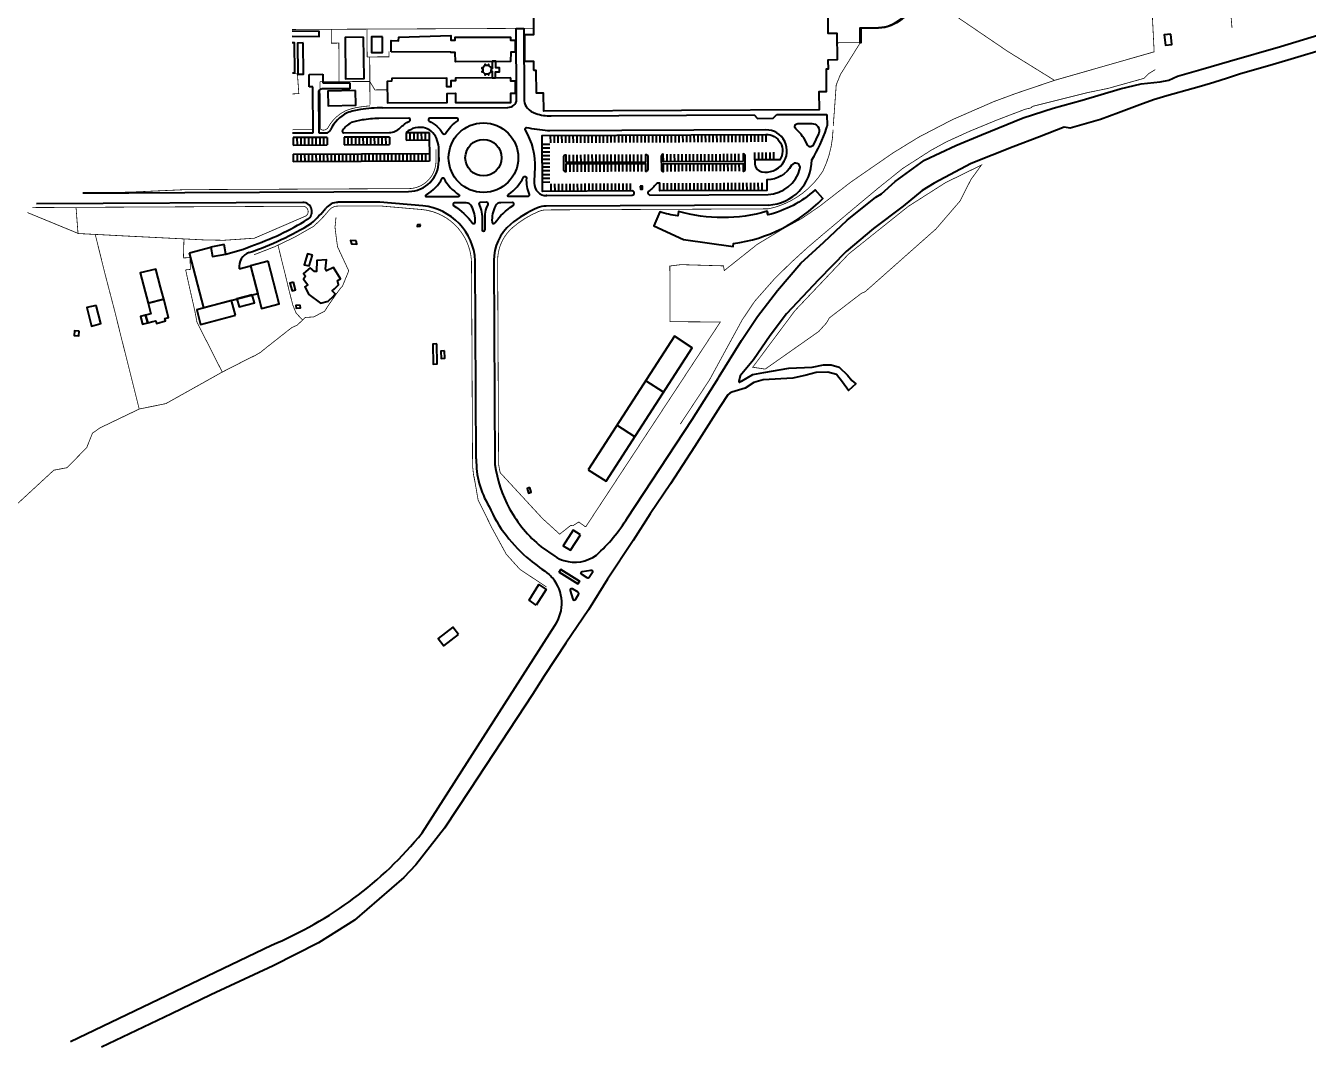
# Model space of a CAD drawing. Header units: metres. Extents: x 428 to 3974, y -4076 to 3914.
# Drawn here: x 1047.599 to 1048.334, y -4052.25 to -4051.669 of the extents above; entities that cross this region are included whole.
import ezdxf

# ---------------------------------------------------------------- set-up
doc = ezdxf.new("R2010")
doc.units = ezdxf.units.M
doc.header["$MEASUREMENT"] = 0
doc.linetypes.add('DASHED', pattern=[0.75, 0.5, -0.25])
for name, color, linetype, lineweight in [('C-BLDG', 253, 'Continuous', 5), ('C-FENC-AIRF-SECU', 253, 'DASHED', 0), ('C-PARK-MARK', 253, 'Continuous', 9), ('C-ROAD-LAND', 253, 'Continuous', 9)]:
    doc.layers.add(name, color=color, linetype=linetype, lineweight=lineweight)
doc.layers.add('C-BLDG-TERM', color=253, linetype='Continuous')

msp = doc.modelspace()

# ---------------------------------------------------------------- linework, layer by layer
at = {"layer": 'C-BLDG', "lineweight": 40}
for points in [[(1048.10886, -4051.64757), (1048.1092, -4051.64762), (1048.10841, -4051.65293, -0.339009), (1048.08778, -4051.67024), (1048.07761, -4051.67029), (1048.07764, -4051.67853), (1048.0773, -4051.67853), (1048.07727, -4051.66994), (1048.08777, -4051.66989, 0.338767), (1048.10806, -4051.65287), (1048.10886, -4051.64757)], [(1048.0244, -4051.77715), (1048.0239, -4051.77509, -0.141136), (1047.97319, -4051.77513), (1047.97269, -4051.77767, -0.037087), (1047.96243, -4051.77547), (1047.95911, -4051.78338), (1047.97603, -4051.79125), (1048.00453, -4051.79519), (1048.00476, -4051.79357, 0.166298), (1048.05585, -4051.76776), (1048.05139, -4051.76284, -0.123799), (1048.0244, -4051.77715), (1048.0239, -4051.77509)]]:
    msp.add_lwpolyline(points, format="xyb", close=True, dxfattribs=at)
for points in [[(1047.75184, -4051.67485), (1047.76721, -4051.67498), (1047.76724, -4051.67215), (1047.75183, -4051.67202)], [(1047.75194, -4051.69582), (1047.75343, -4051.6958), (1047.75323, -4051.67852), (1047.75186, -4051.67853)], [(1047.96456, -4051.87871), (1047.95438, -4051.87213)], [(1047.9481, -4051.90418), (1047.93792, -4051.8976)]]:
    msp.add_lwpolyline(points, dxfattribs=at)
for points in [[(1047.75822, -4051.67869), (1047.75486, -4051.67871), (1047.75507, -4051.69658), (1047.75841, -4051.69653), (1047.75822, -4051.67869)], [(1047.79278, -4051.67537), (1047.7822, -4051.67547), (1047.78243, -4051.69914), (1047.79301, -4051.69903)], [(1047.80362, -4051.67526), (1047.7973, -4051.67525), (1047.79729, -4051.68415), (1047.80361, -4051.68416)], [(1047.8086, -4051.68381), (1047.80852, -4051.67719), (1047.81284, -4051.67738), (1047.81285, -4051.67542), (1047.84271, -4051.67443), (1047.84273, -4051.6771), (1047.84525, -4051.677), (1047.84529, -4051.67538), (1047.87697, -4051.67527), (1047.87698, -4051.67713), (1047.87957, -4051.67707), (1047.87959, -4051.68398), (1047.8771, -4051.68403), (1047.87701, -4051.6893), (1047.84536, -4051.68947), (1047.84527, -4051.68423), (1047.84276, -4051.68418), (1047.84269, -4051.68403), (1047.8086, -4051.68381)], [(1048.25511, -4051.67367), (1048.25148, -4051.67403), (1048.25207, -4051.67998), (1048.25569, -4051.67962)], [(1047.86099, -4051.69325), (1047.86103, -4051.69493), (1047.86052, -4051.69494), (1047.86052, -4051.6952), (1047.86104, -4051.69519), (1047.86227, -4051.69644), (1047.86227, -4051.69696), (1047.86253, -4051.69696), (1047.86253, -4051.69644), (1047.86423, -4051.69643), (1047.86423, -4051.69695), (1047.86449, -4051.69695), (1047.86449, -4051.69643), (1047.86592, -4051.69518), (1047.8665, -4051.69519), (1047.86651, -4051.69493), (1047.86592, -4051.69492), (1047.86596, -4051.6931), (1047.86651, -4051.69313), (1047.86652, -4051.69287), (1047.86596, -4051.69285), (1047.86456, -4051.69161), (1047.86455, -4051.69109), (1047.86429, -4051.6911), (1047.8643, -4051.69162), (1047.86256, -4051.69163), (1047.86255, -4051.69111), (1047.86229, -4051.69111), (1047.8623, -4051.69163), (1047.86099, -4051.69299), (1047.86047, -4051.69301), (1047.86047, -4051.69327), (1047.86099, -4051.69325)], [(1047.86649, -4051.68918), (1047.86642, -4051.69287), (1047.86652, -4051.69287), (1047.86651, -4051.69313), (1047.86596, -4051.6931), (1047.86593, -4051.69492), (1047.86651, -4051.69493), (1047.8665, -4051.69519), (1047.86642, -4051.69519), (1047.86636, -4051.69872), (1047.86834, -4051.69871), (1047.86841, -4051.69517), (1047.87055, -4051.6952), (1047.87056, -4051.69286), (1047.86845, -4051.69286), (1047.86852, -4051.68917)], [(1047.87708, -4051.69867), (1047.84539, -4051.69883), (1047.84539, -4051.70045), (1047.84279, -4051.70045), (1047.84279, -4051.70383), (1047.8405, -4051.70383), (1047.8405, -4051.69885), (1047.80886, -4051.69901), (1047.80882, -4051.70059), (1047.80623, -4051.70069), (1047.80638, -4051.71299), (1047.84063, -4051.71278), (1047.84063, -4051.70753), (1047.84538, -4051.70751), (1047.8454, -4051.7128), (1047.87719, -4051.7127), (1047.87715, -4051.70737), (1047.87975, -4051.70736), (1047.87971, -4051.70054), (1047.87714, -4051.70054)], [(1047.78804, -4051.70587), (1047.77219, -4051.70625), (1047.7724, -4051.71462), (1047.78824, -4051.71423)], [(1047.95129, -4051.76071), (1047.9513, -4051.76244), (1047.9526, -4051.76244), (1047.95259, -4051.7607)], [(1047.82532, -4051.78255), (1047.82368, -4051.78277), (1047.82354, -4051.78382), (1047.82518, -4051.7836)], [(1047.7129, -4051.79412), (1047.70516, -4051.79557), (1047.70619, -4051.80104), (1047.71393, -4051.79959)], [(1047.78846, -4051.79199), (1047.78528, -4051.79184), (1047.78579, -4051.79364), (1047.78896, -4051.7938)], [(1047.73806, -4051.80369), (1047.72803, -4051.80629), (1047.73432, -4051.83068), (1047.74435, -4051.82809)], [(1047.7778, -4051.81462), (1047.77945, -4051.81366), (1047.77556, -4051.8073), (1047.77154, -4051.80924), (1047.77096, -4051.80807), (1047.77149, -4051.80282), (1047.76588, -4051.80324), (1047.76582, -4051.80945), (1047.76457, -4051.80948), (1047.76206, -4051.80752), (1047.7584, -4051.81066), (1047.75957, -4051.81217), (1047.75835, -4051.8139), (1047.76081, -4051.81713), (1047.75918, -4051.81825), (1047.76132, -4051.82273), (1047.7681, -4051.82759), (1047.77245, -4051.82653), (1047.77544, -4051.82361), (1047.7765, -4051.82236), (1047.77481, -4051.82066), (1047.77608, -4051.81942), (1047.77832, -4051.81711)], [(1047.76346, -4051.80019), (1047.76054, -4051.79947), (1047.75868, -4051.80565), (1047.7616, -4051.80638)], [(1047.67644, -4051.81851), (1047.6738, -4051.80819), (1047.66474, -4051.81023), (1047.66674, -4051.81764), (1047.66927, -4051.82766), (1047.67833, -4051.82538)], [(1047.75257, -4051.81561), (1047.75046, -4051.81619), (1047.75175, -4051.82065), (1047.75379, -4051.81997)], [(1047.67833, -4051.82538), (1047.66927, -4051.82766), (1047.67083, -4051.83371), (1047.6679, -4051.83446), (1047.66919, -4051.839), (1047.67204, -4051.83826), (1047.67365, -4051.8378), (1047.67408, -4051.83937), (1047.67927, -4051.83784), (1047.67889, -4051.83641), (1047.68101, -4051.83585)], [(1047.72893, -4051.82299), (1047.72023, -4051.82527), (1047.72153, -4051.82981), (1047.73023, -4051.82753)], [(1047.63948, -4051.82896), (1047.6343, -4051.83023), (1047.63689, -4051.84089), (1047.64217, -4051.83934)], [(1047.71928, -4051.83454), (1047.71713, -4051.82613), (1047.69718, -4051.8314), (1047.69934, -4051.83982)], [(1047.75647, -4051.82873), (1047.75397, -4051.82906), (1047.75417, -4051.8306), (1047.75667, -4051.83027)], [(1047.6679, -4051.83446), (1047.66496, -4051.83533), (1047.66609, -4051.83971), (1047.66919, -4051.839)], [(1047.6298, -4051.84378), (1047.62709, -4051.84357), (1047.62686, -4051.84621), (1047.62956, -4051.84643)], [(1047.92146, -4051.92307), (1047.93165, -4051.92965), (1047.98102, -4051.85324), (1047.97083, -4051.84666), (1047.92146, -4051.92307)], [(1047.83477, -4051.85105), (1047.83241, -4051.85122), (1047.83263, -4051.86263), (1047.83494, -4051.86246)], [(1047.83919, -4051.85501), (1047.83705, -4051.85509), (1047.83717, -4051.85928), (1047.8393, -4051.85919)], [(1047.88804, -4051.9332), (1047.88639, -4051.93375), (1047.8872, -4051.93651), (1047.88884, -4051.93596)], [(1047.91702, -4051.96023), (1047.91278, -4051.95767), (1047.90713, -4051.96658), (1047.91137, -4051.96914)], [(1047.89169, -4052.00052), (1047.88754, -4051.9978), (1047.89312, -4051.98885), (1047.89727, -4051.99156)], [(1047.84709, -4052.01734), (1047.84385, -4052.01311), (1047.83545, -4052.01965), (1047.83869, -4052.02389)]]:
    msp.add_lwpolyline(points, close=True, dxfattribs=at)
at = {"layer": 'C-BLDG-TERM', "lineweight": 40}
msp.add_lwpolyline([(1048.05875, -4051.65736), (1048.05873, -4051.67307), (1048.06392, -4051.67305), (1048.06399, -4051.68842), (1048.0588, -4051.68844), (1048.05883, -4051.69364), (1048.05771, -4051.69365), (1048.05777, -4051.70667), (1048.05362, -4051.70669), (1048.05366, -4051.71699), (1047.89592, -4051.71778), (1047.89577, -4051.70742), (1047.89174, -4051.70747), (1047.89154, -4051.69442), (1047.89048, -4051.6944), (1047.89035, -4051.69435), (1047.89033, -4051.68931), (1047.88517, -4051.68926), (1047.88507, -4051.67386), (1047.89029, -4051.67385), (1047.89024, -4051.65805)], dxfattribs=at)
at = {"layer": 'C-FENC-AIRF-SECU', "lineweight": 40, "ltscale": 0.2, "const_width": 0.000433, "flags": 128}
for points in [[(1048.2825, -4051.57677), (1048.29025, -4051.67019)], [(1048.24297, -4051.64108), (1048.2435, -4051.64106), (1048.24565, -4051.68377)], [(1048.1616, -4051.6834), (1048.10886, -4051.64757)], [(1047.89028, -4051.6703), (1047.75182, -4051.67096)], [(1047.77421, -4051.67085), (1047.77425, -4051.67879), (1047.77858, -4051.67877), (1047.77869, -4051.70081), (1047.79631, -4051.70073)], [(1047.79479, -4051.68664), (1047.79472, -4051.67075)], [(1048.06352, -4051.70265), (1048.06597, -4051.69665), (1048.0773, -4051.67853), (1048.06368, -4051.67859)], [(1047.79478, -4051.68668), (1047.80728, -4051.68662), (1047.80725, -4051.68357)], [(1048.1616, -4051.6834), (1048.18855, -4051.7001)], [(1048.18853, -4051.70011), (1048.24566, -4051.68376)], [(1047.79638, -4051.71396), (1047.79629, -4051.68667)], [(1047.752, -4051.70787), (1047.75565, -4051.70765), (1047.75487, -4051.69671), (1047.75343, -4051.6958)], [(1047.79631, -4051.70073), (1047.79924, -4051.70555), (1047.80629, -4051.70552)], [(1047.91996, -4051.95581), (1047.99711, -4051.83847), (1047.96831, -4051.83826), (1047.96821, -4051.8064), (1047.97454, -4051.80561), (1047.99895, -4051.80632), (1047.99937, -4051.80901), (1048.01839, -4051.7939), (1048.03351, -4051.78483), (1048.04369, -4051.77924), (1048.05397, -4051.77221), (1048.06767, -4051.76161), (1048.07191, -4051.75833), (1048.09602, -4051.74167), (1048.11078, -4051.73261), (1048.13, -4051.72263), (1048.15382, -4051.71225), (1048.16601, -4051.70774), (1048.18855, -4051.7001)], [(1047.97418, -4051.89696), (1047.99088, -4051.87167), (1048.00953, -4051.83745), (1048.01675, -4051.82665), (1048.02821, -4051.81367), (1048.03749, -4051.80456), (1048.04709, -4051.79581), (1048.05699, -4051.78739), (1048.07357, -4051.77346), (1048.08724, -4051.76206), (1048.10167, -4051.75049), (1048.1178, -4051.74015), (1048.1266, -4051.73532), (1048.13989, -4051.72926), (1048.15585, -4051.7227), (1048.17187, -4051.71659), (1048.17502, -4051.71588), (1048.17598, -4051.71498), (1048.20758, -4051.70709), (1048.21908, -4051.70474), (1048.23974, -4051.69897), (1048.24255, -4051.69623), (1048.2463, -4051.69393)], [(1048.06182, -4051.72621), (1048.06352, -4051.70265)], [(1047.7521, -4051.7284), (1047.76384, -4051.72832)], [(1047.65833, -4051.76413), (1047.69038, -4051.76268)], [(1047.63903, -4051.78832), (1047.62916, -4051.78779), (1047.62804, -4051.77313)], [(1047.62937, -4051.78779), (1047.60013, -4051.77577)], [(1047.75954, -4051.77782), (1047.73018, -4051.79048), (1047.71267, -4051.79166), (1047.70172, -4051.79147), (1047.65559, -4051.78917)], [(1047.74375, -4051.7945), (1047.74458, -4051.79797), (1047.74601, -4051.80378), (1047.74817, -4051.81251), (1047.75005, -4051.82032), (1047.7522, -4051.82874), (1047.75414, -4051.83341), (1047.75783, -4051.83733), (1047.75937, -4051.83587), (1047.76417, -4051.83554), (1047.77042, -4051.83229), (1047.77293, -4051.82845), (1047.77712, -4051.8224), (1047.77971, -4051.81886), (1047.78067, -4051.81789), (1047.78425, -4051.80917), (1047.77785, -4051.79543), (1047.77712, -4051.79017), (1047.77638, -4051.78421), (1047.77695, -4051.77847)], [(1047.65559, -4051.78917), (1047.63903, -4051.7883)], [(1047.66423, -4051.88829), (1047.65798, -4051.8633), (1047.65395, -4051.84742), (1047.65029, -4051.83262), (1047.64463, -4051.81095), (1047.63943, -4051.78998), (1047.63903, -4051.78832), (1047.63903, -4051.7883)], [(1047.68954, -4051.80176), (1047.68985, -4051.79097)], [(1047.68954, -4051.80176), (1047.69329, -4051.80161)], [(1047.69081, -4051.8086), (1047.69357, -4051.80834), (1047.69329, -4051.80161)], [(1047.69081, -4051.8086), (1047.69326, -4051.81968), (1047.69617, -4051.83254), (1047.69727, -4051.8385), (1047.71178, -4051.86713), (1047.6795, -4051.88518), (1047.66423, -4051.88829), (1047.64161, -4051.89915), (1047.63929, -4051.90086), (1047.63744, -4051.90206), (1047.63417, -4051.91033), (1047.6229, -4051.92187), (1047.6153, -4051.92331), (1047.59508, -4051.94195), (1047.58119, -4051.95241)], [(1047.75783, -4051.83733), (1047.75469, -4051.84028), (1047.75159, -4051.84167), (1047.74484, -4051.84698), (1047.737, -4051.85314), (1047.73365, -4051.85586), (1047.73088, -4051.85748), (1047.72446, -4051.86065), (1047.71178, -4051.86713)], [(1047.89749, -4051.99013), (1047.88241, -4051.98019), (1047.8745, -4051.97144), (1047.86655, -4051.95691), (1047.85837, -4051.94044), (1047.85609, -4051.92726)], [(1047.87101, -4051.92473), (1047.89523, -4051.95097), (1047.9051, -4051.95994), (1047.91143, -4051.95491), (1047.91264, -4051.95511), (1047.91603, -4051.95298), (1047.91996, -4051.95581)]]:
    msp.add_lwpolyline(points, dxfattribs=at)
for points in [[(1047.76821, -4051.70086, 0.030573), (1047.76782, -4051.70086), (1047.7788, -4051.70081)], [(1047.79646, -4051.71467, 0.003801), (1047.79072, -4051.71533, 0.055798), (1047.78274, -4051.71739, 0.162827), (1047.7723, -4051.72729, -0.277542), (1047.76917, -4051.72858), (1047.76795, -4051.72799), (1047.76782, -4051.70086)], [(1047.87101, -4051.92473, -0.016241), (1047.8701, -4051.91985), (1047.86955, -4051.80331, -0.220897), (1047.8783, -4051.78422, -0.079028), (1047.89326, -4051.77509, -0.096729), (1047.89733, -4051.77427), (1048.02471, -4051.77367, 0.202579), (1048.05586, -4051.75206, 0.107027), (1048.06169, -4051.72833)], [(1047.83418, -4051.73954), (1047.83421, -4051.74627, -0.414214), (1047.81856, -4051.76207), (1047.69038, -4051.76268)], [(1047.65936, -4051.76408, -0.020262), (1047.65833, -4051.76413), (1047.63201, -4051.76426)], [(1047.60294, -4051.77293), (1047.75795, -4051.77219, -0.761032), (1047.75954, -4051.77782)], [(1047.73003, -4051.79995, 0.055376), (1047.76413, -4051.78366, 0.043779), (1047.77287, -4051.77458, -0.228674), (1047.77794, -4051.7721), (1047.80195, -4051.77198), (1047.82646, -4051.77409, -0.366094), (1047.85456, -4051.80344), (1047.85517, -4051.91686, 0.068214), (1047.85666, -4051.93056, 0.068214)]]:
    msp.add_lwpolyline(points, format="xyb", dxfattribs=at)
msp.add_lwpolyline([(1048.1467, -4051.74859), (1048.1261, -4051.75868), (1048.1047, -4051.77232), (1048.07071, -4051.79945), (1048.03976, -4051.83208), (1048.01567, -4051.86437), (1048.02283, -4051.86542), (1048.0347, -4051.8571), (1048.05349, -4051.84389), (1048.05793, -4051.83899), (1048.05962, -4051.83609), (1048.07777, -4051.82217), (1048.08016, -4051.82105), (1048.12071, -4051.78513), (1048.13446, -4051.76917), (1048.14064, -4051.75696), (1048.1467, -4051.74859)], close=True, dxfattribs=at)
at = {"layer": 'C-PARK-MARK', "lineweight": 40}
for points in [[(1047.81715, -4051.72992), (1047.81717, -4051.73425)], [(1047.81932, -4051.72991), (1047.81934, -4051.73424)], [(1047.82149, -4051.7299), (1047.82151, -4051.73423)], [(1047.82365, -4051.72989), (1047.82367, -4051.73422)], [(1047.82582, -4051.72988), (1047.82584, -4051.73421)], [(1047.82798, -4051.72987), (1047.828, -4051.7342)], [(1047.77193, -4051.73273), (1047.75244, -4051.73283)], [(1047.75244, -4051.73283), (1047.75246, -4051.73716)], [(1047.75246, -4051.73716), (1047.77195, -4051.73706)], [(1047.7546, -4051.73281), (1047.75462, -4051.73715)], [(1047.75677, -4051.7328), (1047.75679, -4051.73714)], [(1047.75894, -4051.73279), (1047.75896, -4051.73713)], [(1047.7611, -4051.73278), (1047.76112, -4051.73712)], [(1047.76327, -4051.73277), (1047.76329, -4051.73711)], [(1047.76543, -4051.73276), (1047.76545, -4051.7371)], [(1047.7676, -4051.73275), (1047.76762, -4051.73709)], [(1047.76977, -4051.73274), (1047.76979, -4051.73707)], [(1047.77193, -4051.73273), (1047.77195, -4051.73706)], [(1047.80756, -4051.73256), (1047.78157, -4051.73269)], [(1047.78157, -4051.73269), (1047.78159, -4051.73702)], [(1047.78159, -4051.73702), (1047.80758, -4051.7369)], [(1047.78374, -4051.73268), (1047.78376, -4051.73701)], [(1047.7859, -4051.73267), (1047.78592, -4051.737)], [(1047.78807, -4051.73266), (1047.78809, -4051.73699)], [(1047.79023, -4051.73265), (1047.79025, -4051.73698)], [(1047.7924, -4051.73264), (1047.79242, -4051.73697)], [(1047.79457, -4051.73263), (1047.79459, -4051.73696)], [(1047.79673, -4051.73262), (1047.79675, -4051.73695)], [(1047.7989, -4051.7326), (1047.79892, -4051.73694)], [(1047.80106, -4051.73259), (1047.80108, -4051.73693)], [(1047.80323, -4051.73258), (1047.80325, -4051.73692)], [(1047.8054, -4051.73257), (1047.80542, -4051.73691)], [(1047.80756, -4051.73256), (1047.80758, -4051.7369)], [(1047.81717, -4051.73425), (1047.83042, -4051.73419)], [(1047.89941, -4051.73681), (1047.89508, -4051.73683)], [(1047.89993, -4051.73594), (1047.89991, -4051.7316)], [(1047.9021, -4051.73593), (1047.90208, -4051.73159)], [(1047.90426, -4051.73592), (1047.90424, -4051.73158)], [(1047.90643, -4051.73591), (1047.90641, -4051.73157)], [(1047.9086, -4051.7359), (1047.90858, -4051.73156)], [(1047.91076, -4051.73589), (1047.91074, -4051.73155)], [(1047.91293, -4051.73588), (1047.91291, -4051.73154)], [(1047.91509, -4051.73586), (1047.91507, -4051.73153)], [(1047.91726, -4051.73585), (1047.91724, -4051.73152)], [(1047.91943, -4051.73584), (1047.91941, -4051.73151)], [(1047.92159, -4051.73583), (1047.92157, -4051.7315)], [(1047.92376, -4051.73582), (1047.92374, -4051.73149)], [(1047.92592, -4051.73581), (1047.9259, -4051.73148)], [(1047.92809, -4051.7358), (1047.92807, -4051.73147)], [(1047.93026, -4051.73579), (1047.93024, -4051.73146)], [(1047.93242, -4051.73578), (1047.9324, -4051.73145)], [(1047.93459, -4051.73577), (1047.93457, -4051.73144)], [(1047.93675, -4051.73576), (1047.93673, -4051.73143)], [(1047.93892, -4051.73575), (1047.9389, -4051.73142)], [(1047.94109, -4051.73574), (1047.94107, -4051.73141)], [(1047.94325, -4051.73573), (1047.94323, -4051.7314)], [(1047.94542, -4051.73572), (1047.9454, -4051.73139)], [(1047.94758, -4051.73571), (1047.94756, -4051.73138)], [(1047.94975, -4051.7357), (1047.94973, -4051.73137)], [(1047.95192, -4051.73569), (1047.9519, -4051.73136)], [(1047.95408, -4051.73568), (1047.95406, -4051.73135)], [(1047.95625, -4051.73567), (1047.95623, -4051.73134)], [(1047.95841, -4051.73566), (1047.95839, -4051.73133)], [(1047.96058, -4051.73565), (1047.96056, -4051.73132)], [(1047.96275, -4051.73564), (1047.96273, -4051.73131)], [(1047.96491, -4051.73563), (1047.96489, -4051.7313)], [(1047.96708, -4051.73562), (1047.96706, -4051.73129)], [(1047.96924, -4051.73561), (1047.96922, -4051.73128)], [(1047.97141, -4051.7356), (1047.97139, -4051.73127)], [(1047.97358, -4051.73559), (1047.97355, -4051.73126)], [(1047.97574, -4051.73558), (1047.97572, -4051.73125)], [(1047.97791, -4051.73557), (1047.97789, -4051.73124)], [(1047.98007, -4051.73556), (1047.98005, -4051.73123)], [(1047.98224, -4051.73555), (1047.98222, -4051.73121)], [(1047.98441, -4051.73554), (1047.98438, -4051.7312)], [(1047.98657, -4051.73553), (1047.98655, -4051.73119)], [(1047.98874, -4051.73552), (1047.98872, -4051.73118)], [(1047.9909, -4051.73551), (1047.99088, -4051.73117)], [(1047.99307, -4051.7355), (1047.99305, -4051.73116)], [(1047.99524, -4051.73549), (1047.99521, -4051.73115)], [(1047.9974, -4051.73548), (1047.99738, -4051.73114)], [(1047.99957, -4051.73546), (1047.99955, -4051.73113)], [(1048.00173, -4051.73545), (1048.00171, -4051.73112)], [(1048.0039, -4051.73544), (1048.00388, -4051.73111)], [(1048.00607, -4051.73543), (1048.00604, -4051.7311)], [(1048.00823, -4051.73542), (1048.00821, -4051.73109)], [(1048.0104, -4051.73541), (1048.01038, -4051.73108)], [(1048.01256, -4051.7354), (1048.01254, -4051.73107)], [(1048.01473, -4051.73539), (1048.01471, -4051.73106)], [(1048.01689, -4051.73538), (1048.01687, -4051.73105)], [(1048.01906, -4051.73537), (1048.01904, -4051.73104)], [(1048.02123, -4051.73536), (1048.02121, -4051.73103)], [(1048.02339, -4051.73535), (1048.02337, -4051.73102)], [(1047.75248, -4051.74236), (1047.83046, -4051.74199)], [(1047.75248, -4051.74236), (1047.7525, -4051.74669)], [(1047.75465, -4051.74235), (1047.75467, -4051.74668)], [(1047.75682, -4051.74233), (1047.75684, -4051.74667)], [(1047.75898, -4051.74232), (1047.759, -4051.74666)], [(1047.76115, -4051.74231), (1047.76117, -4051.74665)], [(1047.76331, -4051.7423), (1047.76333, -4051.74664)], [(1047.76548, -4051.74229), (1047.7655, -4051.74663)], [(1047.76765, -4051.74228), (1047.76767, -4051.74662)], [(1047.76981, -4051.74227), (1047.76983, -4051.74661)], [(1047.77198, -4051.74226), (1047.772, -4051.74659)], [(1047.77414, -4051.74225), (1047.77416, -4051.74658)], [(1047.77631, -4051.74224), (1047.77633, -4051.74657)], [(1047.77848, -4051.74223), (1047.7785, -4051.74656)], [(1047.78064, -4051.74222), (1047.78066, -4051.74655)], [(1047.78281, -4051.74221), (1047.78283, -4051.74654)], [(1047.78497, -4051.7422), (1047.78499, -4051.74653)], [(1047.78714, -4051.74219), (1047.78716, -4051.74652)], [(1047.7893, -4051.74218), (1047.78933, -4051.74651)], [(1047.79147, -4051.74217), (1047.79149, -4051.7465)], [(1047.79364, -4051.74216), (1047.79366, -4051.74649)], [(1047.7958, -4051.74215), (1047.79582, -4051.74648)], [(1047.79797, -4051.74214), (1047.79799, -4051.74647)], [(1047.80013, -4051.74213), (1047.80016, -4051.74646)], [(1047.8023, -4051.74212), (1047.80232, -4051.74645)], [(1047.80447, -4051.74211), (1047.80449, -4051.74644)], [(1047.80663, -4051.7421), (1047.80665, -4051.74643)], [(1047.8088, -4051.74209), (1047.80882, -4051.74642)], [(1047.81096, -4051.74208), (1047.81099, -4051.74641)], [(1047.81313, -4051.74207), (1047.81315, -4051.7464)], [(1047.8153, -4051.74206), (1047.81532, -4051.74639)], [(1047.81746, -4051.74205), (1047.81748, -4051.74638)], [(1047.81963, -4051.74204), (1047.81965, -4051.74637)], [(1047.82179, -4051.74203), (1047.82182, -4051.74636)], [(1047.82396, -4051.74202), (1047.82398, -4051.74635)], [(1047.82613, -4051.74201), (1047.82615, -4051.74634)], [(1047.82829, -4051.742), (1047.82831, -4051.74633)], [(1047.83576, -4051.74196), (1047.83578, -4051.74629)], [(1047.89942, -4051.73897), (1047.89509, -4051.73899)], [(1047.89943, -4051.74114), (1047.8951, -4051.74116)], [(1047.89944, -4051.7433), (1047.89511, -4051.74332)], [(1047.91081, -4051.74701), (1047.91079, -4051.74268)], [(1047.91298, -4051.747), (1047.91296, -4051.74267)], [(1047.91515, -4051.74699), (1047.91513, -4051.74266)], [(1047.91731, -4051.74698), (1047.91729, -4051.74265)], [(1047.91948, -4051.74697), (1047.91946, -4051.74264)], [(1047.92164, -4051.74696), (1047.92162, -4051.74263)], [(1047.92381, -4051.74695), (1047.92379, -4051.74261)], [(1047.92598, -4051.74694), (1047.92596, -4051.7426)], [(1047.92814, -4051.74693), (1047.92812, -4051.74259)], [(1047.93031, -4051.74692), (1047.93029, -4051.74258)], [(1047.93247, -4051.74691), (1047.93245, -4051.74257)], [(1047.93464, -4051.7469), (1047.93462, -4051.74256)], [(1047.93681, -4051.74689), (1047.93679, -4051.74255)], [(1047.93897, -4051.74687), (1047.93895, -4051.74254)], [(1047.94114, -4051.74686), (1047.94112, -4051.74253)], [(1047.9433, -4051.74685), (1047.94328, -4051.74252)], [(1047.94547, -4051.74684), (1047.94545, -4051.74251)], [(1047.94764, -4051.74683), (1047.94762, -4051.7425)], [(1047.9498, -4051.74682), (1047.94978, -4051.74249)], [(1047.95197, -4051.74681), (1047.95195, -4051.74248)], [(1047.96665, -4051.74674), (1047.96663, -4051.74241)], [(1047.96881, -4051.74673), (1047.96879, -4051.7424)], [(1047.97098, -4051.74672), (1047.97096, -4051.74239)], [(1047.97314, -4051.74671), (1047.97312, -4051.74238)], [(1047.97531, -4051.7467), (1047.97529, -4051.74237)], [(1047.97748, -4051.74669), (1047.97746, -4051.74236)], [(1047.97964, -4051.74668), (1047.97962, -4051.74235)], [(1047.98181, -4051.74667), (1047.98179, -4051.74234)], [(1047.98397, -4051.74666), (1047.98395, -4051.74233)], [(1047.98614, -4051.74665), (1047.98612, -4051.74232)], [(1047.98831, -4051.74664), (1047.98829, -4051.74231)], [(1047.99047, -4051.74663), (1047.99045, -4051.7423)], [(1047.99264, -4051.74662), (1047.99262, -4051.74229)], [(1047.9948, -4051.74661), (1047.99478, -4051.74228)], [(1047.99697, -4051.7466), (1047.99695, -4051.74227)], [(1047.99914, -4051.74659), (1047.99912, -4051.74226)], [(1048.0013, -4051.74658), (1048.00128, -4051.74225)], [(1048.00347, -4051.74657), (1048.00345, -4051.74224)], [(1048.00563, -4051.74656), (1048.00561, -4051.74223)], [(1048.0078, -4051.74655), (1048.00778, -4051.74222)], [(1048.01694, -4051.74568), (1048.01692, -4051.74135)], [(1048.01911, -4051.74567), (1048.01909, -4051.74134)], [(1048.02128, -4051.74566), (1048.02126, -4051.74133)], [(1048.02344, -4051.74565), (1048.02342, -4051.74132)], [(1048.02561, -4051.74564), (1048.02559, -4051.74131)], [(1048.02777, -4051.74563), (1048.02775, -4051.7413)], [(1047.89945, -4051.74547), (1047.89512, -4051.74549)], [(1047.89946, -4051.74764), (1047.89513, -4051.74766)], [(1047.89947, -4051.7498), (1047.89514, -4051.74982)], [(1047.89948, -4051.75197), (1047.89515, -4051.75199)], [(1047.91082, -4051.74816), (1047.91084, -4051.75249)], [(1047.91299, -4051.74814), (1047.91301, -4051.75248)], [(1047.91515, -4051.74813), (1047.91517, -4051.75247)], [(1047.91732, -4051.74812), (1047.91734, -4051.75246)], [(1047.91948, -4051.74811), (1047.9195, -4051.75245)], [(1047.92165, -4051.7481), (1047.92167, -4051.75244)], [(1047.92382, -4051.74809), (1047.92384, -4051.75243)], [(1047.92598, -4051.74808), (1047.926, -4051.75242)], [(1047.92815, -4051.74807), (1047.92817, -4051.7524)], [(1047.93031, -4051.74806), (1047.93033, -4051.75239)], [(1047.93248, -4051.74805), (1047.9325, -4051.75238)], [(1047.93465, -4051.74804), (1047.93467, -4051.75237)], [(1047.93681, -4051.74803), (1047.93683, -4051.75236)], [(1047.93898, -4051.74802), (1047.939, -4051.75235)], [(1047.94114, -4051.74801), (1047.94116, -4051.75234)], [(1047.94331, -4051.748), (1047.94333, -4051.75233)], [(1047.94548, -4051.74799), (1047.9455, -4051.75232)], [(1047.94764, -4051.74798), (1047.94766, -4051.75231)], [(1047.94981, -4051.74797), (1047.94983, -4051.7523)], [(1047.95197, -4051.74796), (1047.95199, -4051.75229)], [(1047.96665, -4051.74789), (1047.96667, -4051.75222)], [(1047.96882, -4051.74788), (1047.96884, -4051.75221)], [(1047.97098, -4051.74787), (1047.971, -4051.7522)], [(1047.97315, -4051.74786), (1047.97317, -4051.75219)], [(1047.97532, -4051.74785), (1047.97534, -4051.75218)], [(1047.97748, -4051.74784), (1047.9775, -4051.75217)], [(1047.97965, -4051.74783), (1047.97967, -4051.75216)], [(1047.98181, -4051.74782), (1047.98183, -4051.75215)], [(1047.98398, -4051.74781), (1047.984, -4051.75214)], [(1047.98615, -4051.7478), (1047.98617, -4051.75213)], [(1047.98831, -4051.74779), (1047.98833, -4051.75212)], [(1047.99048, -4051.74778), (1047.9905, -4051.75211)], [(1047.99264, -4051.74777), (1047.99266, -4051.7521)], [(1047.99481, -4051.74776), (1047.99483, -4051.75209)], [(1047.99698, -4051.74775), (1047.997, -4051.75208)], [(1047.99914, -4051.74774), (1047.99916, -4051.75207)], [(1048.00131, -4051.74773), (1048.00133, -4051.75206)], [(1048.00347, -4051.74772), (1048.00349, -4051.75205)], [(1048.00564, -4051.74771), (1048.00566, -4051.75204)], [(1048.00781, -4051.7477), (1048.00783, -4051.75203)], [(1047.89949, -4051.75413), (1047.89516, -4051.75415)], [(1047.8995, -4051.7563), (1047.89517, -4051.75632)], [(1047.89952, -4051.75847), (1047.89518, -4051.75849)], [(1047.90004, -4051.75933), (1047.90006, -4051.76366)], [(1047.90221, -4051.75932), (1047.90223, -4051.76365)], [(1047.90438, -4051.75931), (1047.9044, -4051.76364)], [(1047.90654, -4051.7593), (1047.90656, -4051.76363)], [(1047.90871, -4051.75929), (1047.90873, -4051.76362)], [(1047.91087, -4051.75928), (1047.91089, -4051.76361)], [(1047.91304, -4051.75927), (1047.91306, -4051.7636)], [(1047.9152, -4051.75926), (1047.91523, -4051.76359)], [(1047.91737, -4051.75925), (1047.91739, -4051.76358)], [(1047.91954, -4051.75924), (1047.91956, -4051.76357)], [(1047.9217, -4051.75923), (1047.92172, -4051.76356)], [(1047.92387, -4051.75922), (1047.92389, -4051.76355)], [(1047.92603, -4051.75921), (1047.92606, -4051.76354)], [(1047.9282, -4051.7592), (1047.92822, -4051.76353)], [(1047.93037, -4051.75919), (1047.93039, -4051.76352)], [(1047.93253, -4051.75918), (1047.93255, -4051.76351)], [(1047.9347, -4051.75917), (1047.93472, -4051.7635)], [(1047.93686, -4051.75915), (1047.93689, -4051.76349)], [(1047.93903, -4051.75914), (1047.93905, -4051.76348)], [(1047.9412, -4051.75913), (1047.94122, -4051.76347)], [(1047.94336, -4051.75912), (1047.94338, -4051.76346)], [(1047.94553, -4051.75911), (1047.94555, -4051.76345)], [(1047.96454, -4051.75902), (1047.96456, -4051.76336)], [(1047.9667, -4051.75901), (1047.96672, -4051.76335)], [(1047.96887, -4051.759), (1047.96889, -4051.76334)], [(1047.97104, -4051.75899), (1047.97106, -4051.76332)], [(1047.9732, -4051.75898), (1047.97322, -4051.76331)], [(1047.97537, -4051.75897), (1047.97539, -4051.7633)], [(1047.97753, -4051.75896), (1047.97755, -4051.76329)], [(1047.9797, -4051.75895), (1047.97972, -4051.76328)], [(1047.98187, -4051.75894), (1047.98189, -4051.76327)], [(1047.98403, -4051.75893), (1047.98405, -4051.76326)], [(1047.9862, -4051.75892), (1047.98622, -4051.76325)], [(1047.98836, -4051.75891), (1047.98838, -4051.76324)], [(1047.99053, -4051.7589), (1047.99055, -4051.76323)], [(1047.9927, -4051.75889), (1047.99272, -4051.76322)], [(1047.99486, -4051.75888), (1047.99488, -4051.76321)], [(1047.99703, -4051.75887), (1047.99705, -4051.7632)], [(1047.99919, -4051.75886), (1047.99921, -4051.76319)], [(1048.00136, -4051.75885), (1048.00138, -4051.76318)], [(1048.00353, -4051.75884), (1048.00355, -4051.76317)], [(1048.00569, -4051.75883), (1048.00571, -4051.76316)], [(1048.00786, -4051.75882), (1048.00788, -4051.76315)], [(1048.01002, -4051.75881), (1048.01004, -4051.76314)], [(1048.01219, -4051.7588), (1048.01221, -4051.76313)], [(1048.01436, -4051.75879), (1048.01438, -4051.76312)], [(1048.01652, -4051.75878), (1048.01654, -4051.76311)], [(1048.01869, -4051.75877), (1048.01871, -4051.7631)], [(1048.02085, -4051.75876), (1048.02087, -4051.76309)]]:
    msp.add_lwpolyline(points, dxfattribs=at)
at = {"layer": 'C-ROAD-LAND', "lineweight": 40}
for p, q in [((1047.88022, -4051.67035), (1047.88455, -4051.67033)), ((1047.88042, -4051.71114), (1047.88022, -4051.67035)), ((1047.88455, -4051.67033), (1047.88475, -4051.71184)), ((1048.31797, -4051.68067), (1048.34877, -4051.67128)), ((1048.28882, -4051.6892), (1048.31797, -4051.68067)), ((1048.27247, -4051.69391), (1048.28882, -4051.6892)), ((1047.76158, -4051.69665), (1047.76936, -4051.69659)), ((1047.76161, -4051.70387), (1047.76158, -4051.69665)), ((1047.76936, -4051.69659), (1047.76939, -4051.70157)), ((1048.24909, -4051.70101), (1048.25415, -4051.6999)), ((1048.25415, -4051.6999), (1048.25893, -4051.69765)), ((1048.25893, -4051.69765), (1048.27247, -4051.69391)), ((1047.76368, -4051.70386), (1047.76161, -4051.70387)), ((1047.76386, -4051.73017), (1047.76368, -4051.70386)), ((1047.76697, -4051.70606), (1047.76706, -4051.73016)), ((1047.78496, -4051.70497), (1047.76893, -4051.70492)), ((1047.76939, -4051.70157), (1047.78494, -4051.7015)), ((1047.78494, -4051.7015), (1047.78496, -4051.70497)), ((1048.20443, -4051.71153), (1048.22617, -4051.70502)), ((1048.22617, -4051.70502), (1048.23812, -4051.70205)), ((1048.23812, -4051.70205), (1048.24909, -4051.70101)), ((1048.24909, -4051.70101), (1048.24909, -4051.70101)), ((1048.18785, -4051.71601), (1048.20443, -4051.71153)), ((1047.80363, -4051.7158), (1047.87542, -4051.71557)), ((1047.90013, -4051.72043), (1048.01648, -4051.71979)), ((1048.01648, -4051.71979), (1048.01848, -4051.72185)), ((1048.01848, -4051.72185), (1048.0274, -4051.7218)), ((1048.0274, -4051.7218), (1048.02951, -4051.71973)), ((1048.02951, -4051.71973), (1048.05823, -4051.71959)), ((1048.05823, -4051.71959), (1048.05826, -4051.72614)), ((1048.14677, -4051.7312), (1048.17058, -4051.72157)), ((1048.17058, -4051.72157), (1048.18785, -4051.71601)), ((1047.7521, -4051.73023), (1047.76386, -4051.73017)), ((1047.76706, -4051.73016), (1047.77211, -4051.73013)), ((1047.81715, -4051.72992), (1047.8304, -4051.72986)), ((1047.8304, -4051.72986), (1047.83048, -4051.74632)), ((1048.11411, -4051.74572), (1048.13198, -4051.73736)), ((1048.13198, -4051.73736), (1048.14677, -4051.7312)), ((1047.83578, -4051.73987), (1047.83578, -4051.73825)), ((1047.83581, -4051.74626), (1047.83578, -4051.73987)), ((1047.83048, -4051.74632), (1047.7525, -4051.74669)), ((1048.09726, -4051.75793), (1048.11411, -4051.74572)), ((1048.08947, -4051.76509), (1048.09726, -4051.75793)), ((1047.63201, -4051.76456), (1047.65833, -4051.76443)), ((1047.69039, -4051.76428), (1047.81857, -4051.76367)), ((1048.08614, -4051.76704), (1048.08947, -4051.76509)), ((1047.75794, -4051.77003), (1047.60532, -4051.77075)), ((1047.80204, -4051.76982), (1047.77793, -4051.76993)), ((1047.82666, -4051.77193), (1047.80204, -4051.76982)), ((1048.02465, -4051.7715), (1047.89732, -4051.77211)), ((1048.06969, -4051.78021), (1048.08614, -4051.76704)), ((1048.05651, -4051.7927), (1048.06969, -4051.78021)), ((1047.69305, -4051.79877), (1047.70516, -4051.79557)), ((1047.70516, -4051.79557), (1047.70619, -4051.80104)), ((1047.72404, -4051.79678), (1047.72818, -4051.79501)), ((1048.04328, -4051.80479), (1048.05651, -4051.7927)), ((1047.70119, -4051.83034), (1047.69305, -4051.79877)), ((1047.70619, -4051.80104), (1047.71393, -4051.79959)), ((1047.71393, -4051.79959), (1047.72404, -4051.79678)), ((1047.72728, -4051.7986), (1047.72728, -4051.79861)), ((1047.85734, -4051.91689), (1047.85672, -4051.80337)), ((1047.86738, -4051.80332), (1047.86793, -4051.92001)), ((1047.72151, -4051.80801), (1047.72796, -4051.80631)), ((1047.72796, -4051.80631), (1047.73217, -4051.82235)), ((1048.02988, -4051.82038), (1048.04328, -4051.80479)), ((1047.73217, -4051.82235), (1047.70119, -4051.83034)), ((1048.01833, -4051.83523), (1048.02988, -4051.82038)), ((1048.00918, -4051.84898), (1048.01833, -4051.83523)), ((1047.99648, -4051.86965), (1048.00918, -4051.84898)), ((1047.99616, -4051.87037), (1047.99648, -4051.86965)), ((1047.98102, -4051.89426), (1047.99616, -4051.87037)), ((1047.94387, -4051.95056), (1047.98102, -4051.89426)), ((1047.89441, -4051.96714), (1047.90226, -4051.97262)), ((1047.82637, -4052.1309), (1047.90225, -4052.01224)), ((1047.62486, -4052.25034), (1047.73997, -4052.19524))]:
    msp.add_line(p, q, dxfattribs=at)
for points in [[(1048.34651, -4051.68136), (1048.32214, -4051.68855), (1048.31384, -4051.69101), (1048.29459, -4051.69663), (1048.28766, -4051.69888), (1048.27984, -4051.70134), (1048.27279, -4051.70333), (1048.26805, -4051.70467), (1048.25296, -4051.709), (1048.24536, -4051.71128), (1048.23738, -4051.71404), (1048.22515, -4051.71866), (1048.21482, -4051.72247), (1048.19753, -4051.7275), (1048.19419, -4051.72699), (1048.17999, -4051.73252), (1048.16496, -4051.73817), (1048.14086, -4051.74779), (1048.11969, -4051.75895), (1048.11283, -4051.76311), (1048.10186, -4051.77219), (1048.08485, -4051.78497), (1048.06921, -4051.79802), (1048.05327, -4051.81428), (1048.03505, -4051.83383), (1048.02564, -4051.84624), (1048.01612, -4051.86021), (1048.00842, -4051.86927), (1048.00776, -4051.87244), (1048.00785, -4051.8729), (1048.00808, -4051.87306), (1048.00872, -4051.8726), (1048.00918, -4051.87231), (1048.0158, -4051.86844), (1048.02199, -4051.86743), (1048.03645, -4051.86496), (1048.04971, -4051.86434), (1048.05625, -4051.86307), (1048.06071, -4051.863), (1048.06526, -4051.86439), (1048.06992, -4051.86883), (1048.07249, -4051.87194), (1048.07475, -4051.87384), (1048.07064, -4051.87772), (1048.06713, -4051.87285), (1048.06366, -4051.86849), (1048.05862, -4051.86718), (1048.05193, -4051.86741), (1048.04629, -4051.86895), (1048.03871, -4051.87053), (1048.02172, -4051.87158), (1048.01635, -4051.87308), (1048.01126, -4051.87634), (1048.00375, -4051.87868), (1048.00254, -4051.87917), (1048.00151, -4051.88013), (1047.99703, -4051.88685), (1047.99703, -4051.88685), (1047.99703, -4051.88685), (1047.98241, -4051.91002), (1047.96852, -4051.93107), (1047.95692, -4051.94834), (1047.9472, -4051.96348), (1047.93252, -4051.98577), (1047.92158, -4052.00333), (1047.90864, -4052.02235), (1047.89636, -4052.04093), (1047.88951, -4052.05172), (1047.85369, -4052.10634), (1047.83918, -4052.12834), (1047.82265, -4052.14925), (1047.8158, -4052.15658), (1047.78754, -4052.181), (1047.76691, -4052.1939), (1047.74087, -4052.20702), (1047.70529, -4052.22364), (1047.68264, -4052.2346), (1047.64256, -4052.25362)], [(1047.65833, -4051.76443), (1047.69039, -4051.76428)]]:
    msp.add_lwpolyline(points, dxfattribs=at)
for points in [[(1047.81867, -4051.7218), (1047.80158, -4051.72188, 0.029065), (1047.7919, -4051.72278, 0.044455), (1047.78573, -4051.7243, 0.117065), (1047.78068, -4051.72872, 0.611185), (1047.78139, -4051.73009), (1047.80755, -4051.72996, 0.201665), (1047.81373, -4051.72733, -0.085168), (1047.81905, -4051.72344, 0.79418), (1047.81867, -4051.7218), (1047.81866, -4051.7218)], [(1047.84619, -4051.72169), (1047.8307, -4051.72176, 0.79418), (1047.83033, -4051.7234, -0.138615), (1047.83824, -4051.73046, 0.551318), (1047.83971, -4051.73046, -0.105989), (1047.84667, -4051.72328, 0.743133), (1047.84619, -4051.72169)], [(1047.94663, -4051.76344), (1047.89521, -4051.76368), (1047.89506, -4051.73163), (1048.02315, -4051.73102, -0.594673), (1048.03124, -4051.74561), (1048.01694, -4051.74568), (1048.01696, -4051.7481, 0.381808), (1048.02082, -4051.75239, 1.108748), (1048.02313, -4051.72842), (1047.89938, -4051.72901, -0.02255), (1047.8982, -4051.72896, -0.029001), (1047.88612, -4051.72722), (1047.88612, -4051.72722, 0.669219), (1047.88523, -4051.72854, -0.153944), (1047.89078, -4051.75076, 0.012978), (1047.8905, -4051.75887, 0.433889), (1047.89765, -4051.76604), (1047.89727, -4051.76604), (1047.94664, -4051.76581, 1)], [(1048.04154, -4051.72481), (1048.04953, -4051.72477, -0.502714), (1048.05362, -4051.73036), (1048.05009, -4051.73753, -0.50381), (1048.04721, -4051.73733, 0.107846), (1048.04032, -4051.72777, -0.645537), (1048.04154, -4051.72481, -0.617749)], [(1047.90865, -4051.74702), (1047.95439, -4051.7468), (1047.95437, -4051.74247), (1047.95443, -4051.74247, -0.414214), (1047.95552, -4051.74355), (1047.95556, -4051.75119, -0.414214), (1047.95448, -4051.75228), (1047.95442, -4051.75228), (1047.95439, -4051.74795), (1047.90865, -4051.74817), (1047.90867, -4051.7525), (1047.90861, -4051.7525, -0.414214), (1047.90752, -4051.75142), (1047.90749, -4051.74378, -0.414214), (1047.90856, -4051.74269), (1047.90863, -4051.74269), (1047.90865, -4051.74702)], [(1048.01022, -4051.74654), (1047.96448, -4051.74675), (1047.96446, -4051.74242), (1047.9644, -4051.74242, 0.414214), (1047.96332, -4051.74351), (1047.96335, -4051.75116, 0.414214), (1047.96444, -4051.75223), (1047.96451, -4051.75223), (1047.96449, -4051.7479), (1048.01023, -4051.74768), (1048.01025, -4051.75202), (1048.01031, -4051.75202, 0.414214), (1048.01139, -4051.75093), (1048.01135, -4051.74328, 0.414214), (1048.01026, -4051.74221), (1048.0102, -4051.74221), (1048.01022, -4051.74654)], [(1047.95609, -4051.76363, 0.720806), (1047.95681, -4051.76576), (1048.02448, -4051.76544, 0.322998), (1048.04273, -4051.75073, 0.879525), (1048.03797, -4051.74874, -0.266742), (1048.02379, -4051.75698), (1048.02382, -4051.76308), (1047.96239, -4051.76337), (1047.96237, -4051.75903), (1047.96116, -4051.75904, 0.224951), (1047.96049, -4051.75936, -0.060501), (1047.95608, -4051.76363, 0.060501)], [(1047.847, -4051.76679), (1047.82903, -4051.76688, -0.870804), (1047.82876, -4051.76557, 0.143004), (1047.83781, -4051.75616, -0.634655), (1047.83869, -4051.75616, 0.124141), (1047.84734, -4051.76556, -0.720224), (1047.847, -4051.76679)], [(1047.88674, -4051.76661), (1047.87606, -4051.76665, -0.720224), (1047.8757, -4051.76543, 0.131485), (1047.88441, -4051.75557, -0.762508), (1047.886, -4051.75608, 0.103231), (1047.88757, -4051.76551, -0.494622), (1047.88674, -4051.76661, -0.000009)], [(1047.85461, -4051.77204, 0.275031), (1047.85156, -4051.77024), (1047.84489, -4051.77027, 0.748822), (1047.84443, -4051.77187, -0.092556), (1047.85509, -4051.78181, 0.697179), (1047.85665, -4051.78136, 0.144103)], [(1047.86403, -4051.77111, 0.526684), (1047.86321, -4051.76993), (1047.85967, -4051.76995, 0.526684), (1047.85887, -4051.77113), (1047.85972, -4051.7733, -0.092328), (1047.86061, -4051.77798), (1047.86065, -4051.78554, 1), (1047.86238, -4051.78553), (1047.86235, -4051.77797, -0.092328), (1047.8632, -4051.77329)], [(1047.87847, -4051.77171, 0.748822), (1047.87799, -4051.77012), (1047.87133, -4051.77015, 0.275031), (1047.86829, -4051.77198, 0.144103), (1047.86634, -4051.78131, 0.697179), (1047.8679, -4051.78175, -0.092556)], [(1047.92085, -4051.98499), (1047.91766, -4051.98291, -0.685495), (1047.918, -4051.98133), (1047.92296, -4051.98053, -0.641581), (1047.92384, -4051.98184), (1047.92206, -4051.98472, -0.422131)], [(1047.91567, -4051.99324), (1047.91241, -4051.99127, 0.685495), (1047.91113, -4051.99226), (1047.91256, -4051.99708, 0.641581), (1047.91412, -4051.9973), (1047.91595, -4051.99445, 0.422131)]]:
    msp.add_lwpolyline(points, format="xyb", close=True, dxfattribs=at)
for points in [[(1047.90481, -4051.98168), (1047.90573, -4051.98021), (1047.91638, -4051.98691), (1047.91545, -4051.98838)], [(1047.90481, -4051.98168), (1047.90573, -4051.98021), (1047.91638, -4051.98691), (1047.91545, -4051.98838)], [(1047.90481, -4051.98168), (1047.91545, -4051.98838), (1047.91638, -4051.98691), (1047.90573, -4051.98021), (1047.90481, -4051.98168)]]:
    msp.add_lwpolyline(points, close=True, dxfattribs=at)
for radius in [0.01993, 0.0104]:
    msp.add_circle((1047.86142, -4051.74438), radius, dxfattribs=at)
for centre, radius, start, end in [((1047.76966, -4051.70843), 0.00359, 101.85421, 138.54809), ((1047.87568, -4051.71083), 0.00475, 266.92878, 356.24139), ((1047.89118, -4051.71142), 0.00645, 183.72103, 225.17173), ((1047.79251, -4051.73714), 0.02059, 116.45763, 155.02978), ((1047.79734, -4051.75815), 0.04185, 98.75523, 109.55122), ((1047.8039, -4051.80071), 0.08491, 90.18344, 98.75523), ((1047.89395, -4051.7096), 0.00971, 221.19255, 255.36602), ((1047.89935, -4051.69847), 0.02198, 249.05011, 272.03972), ((1047.76967, -4051.72587), 0.00492, 299.82476, 328.25736), ((1047.827, -4051.74224), 0.01577, 107.6434, 128.64964), ((1047.82463, -4051.74011), 0.01312, 73.82038, 100.57087), ((1047.82439, -4051.73882), 0.01197, 54.07898, 70.98315), ((1047.82224, -4051.73913), 0.01357, 3.6936, 47.47632), ((1047.97657, -4051.70002), 0.08599, 328.0128, 341.32714), ((1048.05393, -4051.72616), 0.00433, 341.32714, 0.27137), ((1047.81849, -4051.74635), 0.01733, 270.27144, 0.27137), ((1048.02341, -4051.74544), 0.0261, 272.73394, 359.70774), ((1047.75797, -4051.77523), 0.0052, 301.3339, 90.27144), ((1047.71672, -4051.72933), 0.06995, 311.25377, 321.12839), ((1047.77798, -4051.7786), 0.00866, 90.27144, 141.70517), ((1047.82315, -4051.80538), 0.03364, 3.43249, 84.00447), ((1047.91449, -4051.82668), 0.05795, 112.37131, 130.44559), ((1047.89738, -4051.7851), 0.013, 90.27144, 112.37131), ((1047.6776, -4051.6458), 0.15755, 288.72571, 301.82224), ((1047.67376, -4051.63832), 0.16899, 288.4636, 301.81356), ((1047.89447, -4051.80319), 0.02709, 130.44559, 180.27137), ((1047.73009, -4051.8068), 0.00866, 108.95972, 188.00131), ((1047.90587, -4051.91829), 0.04855, 178.35165, 211.99594), ((1047.9457, -4051.90832), 0.07864, 188.5519, 208.14979), ((1047.92895, -4051.91743), 0.06954, 202.4735, 218.52335), ((1047.94575, -4051.90612), 0.07975, 209.53006, 229.93031), ((1047.86511, -4051.90307), 0.09197, 311.56672, 328.91072), ((1047.94463, -4051.90685), 0.08841, 217.5546, 230.14), ((1047.91366, -4051.95516), 0.02086, 236.86174, 252.67499), ((1047.91366, -4051.95516), 0.02086, 252.67499, 306.7019), ((1048.48276, -4051.19653), 0.97946, 232.60824, 233.42484), ((1047.88406, -4051.99946), 0.02223, 40.71896, 47.33926), ((1047.88406, -4051.99946), 0.02223, 324.91332, 40.71896), ((1047.65577, -4051.99197), 0.22001, 292.50232, 320.84163)]:
    msp.add_arc(centre, radius, start, end, dxfattribs=at)

doc.saveas('drawing.dxf')
